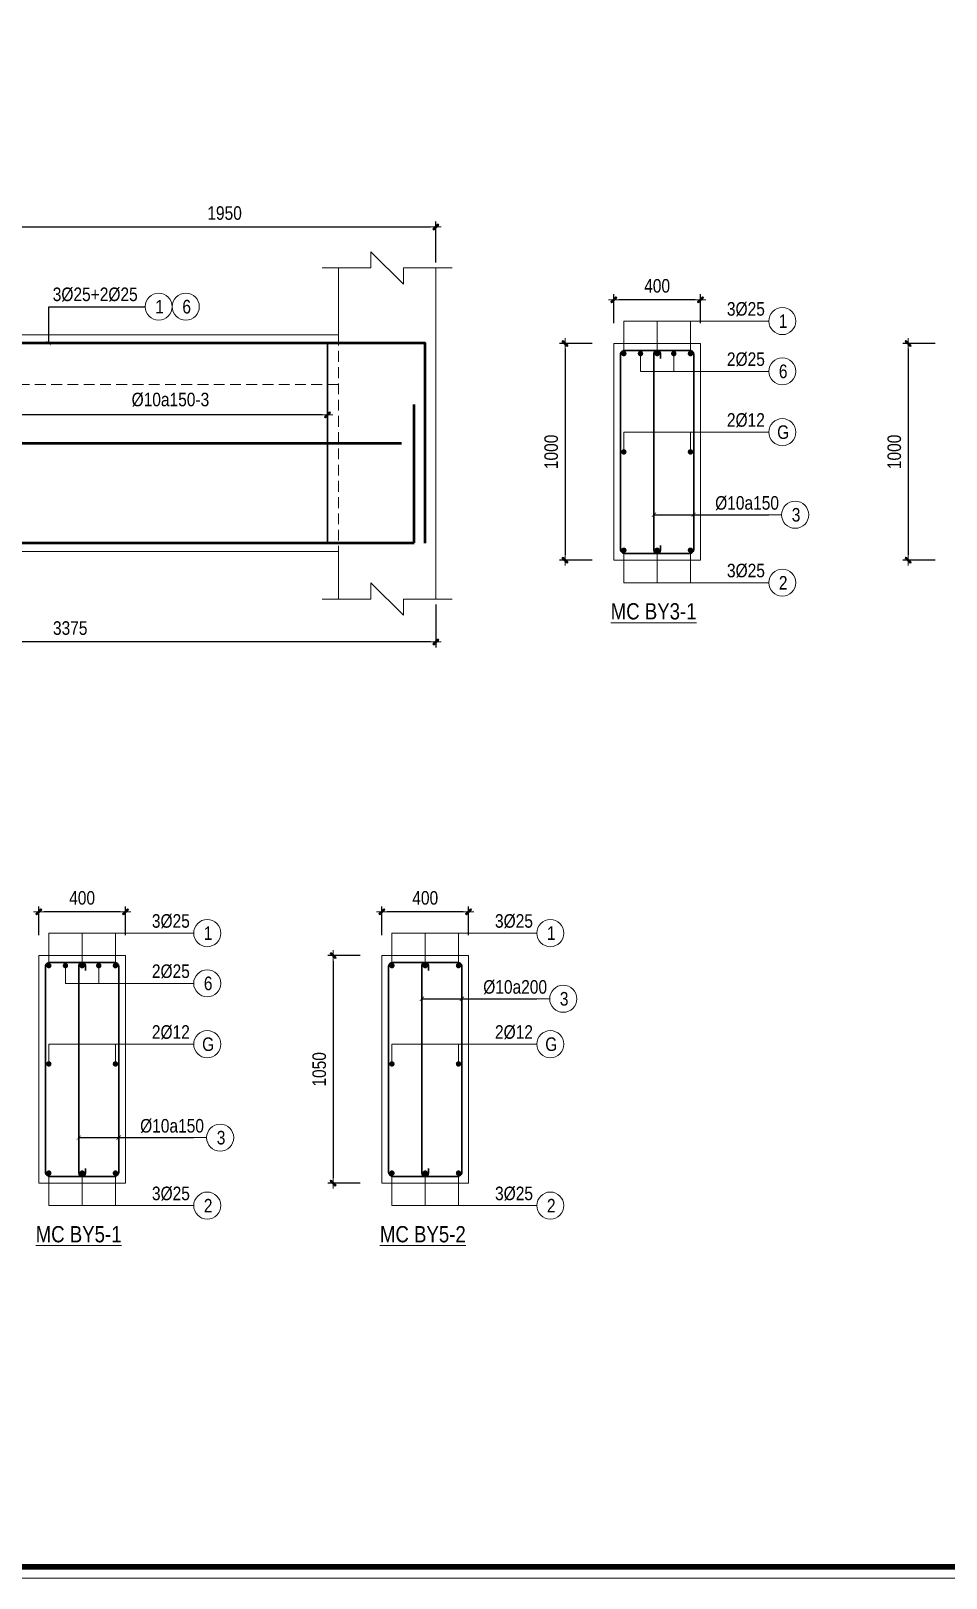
# Model space of a CAD drawing. Header units: millimetres. Extents: x 397144 to 8960116, y 345581 to 674207.
# Drawn here: x 4965793 to 4970016, y 625688 to 632828 of the extents above; entities that cross this region are included whole.
import ezdxf
from ezdxf.enums import TextEntityAlignment as Align
from ezdxf.xclip import XClip

# ---------------------------------------------------------------- set-up
doc = ezdxf.new("R2010")
doc.units = ezdxf.units.MM
doc.header["$XCLIPFRAME"] = 0
doc.header["$PDSIZE"] = -10
doc.linetypes.add('HIDDEN', pattern=[0.375, 0.25, -0.125])
doc.layers.get('0').update_dxf_attribs({"linetype": 'CONTINUOUS'})
doc.layers.get('Defpoints').update_dxf_attribs({"color": 12, "linetype": 'CONTINUOUS'})
for name, color, linetype, lineweight in [('CDAI', 8, 'CONTINUOUS', 30), ('CTHEP', 2, 'CONTINUOUS', 50), ('DBAO', 3, 'CONTINUOUS', 20), ('DGIONG', 4, 'CONTINUOUS', 13), ('KTH', 150, 'CONTINUOUS', 5), ('Net khuat', 8, 'HIDDEN', 13), ('STICK', 1, 'CONTINUOUS', 9), ('TEXT', 7, 'CONTINUOUS', 15)]:
    doc.layers.add(name, color=color, linetype=linetype, lineweight=lineweight)
doc.styles.add('Star-HelCon', font='VHELVCN_0.TTF')
doc.styles.add('TTP-HelCon', font='VHELVCN_0.TTF')
doc.styles.add('VNI-HELVE-CONDENSE', font='VHELVCN_0.TTF')
doc.dimstyles.new('kc-25', dxfattribs={"dimtxt": 62.5, "dimasz": 20, "dimexe": 20, "dimexo": 50, "dimgap": 25, "dimtad": 3, "dimdec": 0, "dimzin": 0, "dimdsep": 46, "dimtxsty": 'VNI-HELVE-CONDENSE', "dimblk": 'DIM', "dimcen": 2.5, "dimclrd": 256, "dimclre": 154, "dimclrt": 7, "dimaunit": 1, "dimadec": 0, "dimazin": 0, "dimtfac": 1, "dimtdec": 0, "dimtix": 1, "dimtmove": 0, "dimatfit": 3, "dimldrblk": 'DOT', "dimfxl": 1, "dimtolj": 1, "dimtzin": 0, "dimarcsym": 0})
doc.dimstyles.new('TTP-25', dxfattribs={"dimscale": 25, "dimtxt": 2.5, "dimasz": 1, "dimexe": 1, "dimexo": 1, "dimgap": 0.09, "dimtad": 0, "dimdec": 4, "dimrnd": 5, "dimzin": 9, "dimdsep": 46, "dimtxsty": 'TTP-HelCon', "dimblk": 'Stick1', "dimcen": 0.09, "dimdle": 1.5, "dimclrd": 256, "dimclre": 256, "dimclrt": 7, "dimadec": 0, "dimazin": 0, "dimtfac": 1, "dimtdec": 4, "dimtmove": 0, "dimatfit": 3, "dimldrblk": '_ArchTick1', "dimfxl": 1, "dimtvp": 1, "dimtolj": 1, "dimtzin": 0, "dimarcsym": 0})

# ---------------------------------------------------------------- blocks, each defined once
blk = doc.blocks.new('Stick1')
at = {"layer": 'STICK'}
h = blk.add_hatch(color=256, dxfattribs=at)
edge = h.paths.add_edge_path()
edge.add_line((0.3, 0.5), (-0.5, -0.3))
edge.add_arc((-0.4, -0.4), 0.141, 135, 315)
edge.add_line((-0.3, -0.5), (0.5, 0.3))
edge.add_arc((0.4, 0.4), 0.141, 315, 495)
blk.add_line((1, 0), (-1, 0), dxfattribs=at)
blk.add_lwpolyline([(0.3, 0.5), (-0.5, -0.3, 1), (-0.3, -0.5), (0.5, 0.3, 1), (0.3, 0.5, 1)], format="xyb", dxfattribs=at)
blk = doc.blocks.new('*D488')
at = {"layer": 'Defpoints', "color": 0, "transparency": 16777216}
for p in [(4967661.4, 631923.6), (4965711.4, 631734.6), (4967661.4, 631734.6)]:
    blk.add_point(p, dxfattribs=at)
at = {"layer": 'KTH', "lineweight": -2, "transparency": 16777216}
for p, q in [((4965711.4, 631759.6), (4965711.4, 631948.6)), ((4967661.4, 631759.6), (4967661.4, 631948.6)), ((4965736.4, 631923.6), (4967636.4, 631923.6))]:
    blk.add_line(p, q, dxfattribs=at)
at = {"layer": 'KTH', "lineweight": -2, "transparency": 16777216, "xscale": 25, "yscale": 25, "zscale": 25, "rotation": 180}
blk.add_blockref('Stick1', (4965711.4, 631923.6), dxfattribs=at)
at = {"layer": 'KTH', "lineweight": -2, "transparency": 16777216, "xscale": 25, "yscale": 25, "zscale": 25}
blk.add_blockref('Stick1', (4967661.4, 631923.6), dxfattribs=at)
at = {"layer": 'KTH', "color": 7, "transparency": 16777216, "insert": (4966686.4, 631987.5), "char_height": 62.5, "attachment_point": 5, "style": 'TTP-HelCon'}
blk.add_mtext('\\A1;1950', dxfattribs=at)
blk = doc.blocks.new('_ArchTick1')
at = {"color": 0, "const_width": 3.81}
blk.add_lwpolyline([(-12.7, -12.7), (12.7, 12.7)], dxfattribs=at)
blk = doc.blocks.new('*D490')
at = {"layer": 'Defpoints', "color": 0, "transparency": 16777216}
for p in [(4964286.4, 630206.3), (4967661.4, 630206.3), (4964286.4, 630008.3)]:
    blk.add_point(p, dxfattribs=at)
at = {"layer": 'KTH', "lineweight": -2, "transparency": 16777216}
for p, q in [((4964286.4, 630181.3), (4964286.4, 629983.3)), ((4967661.4, 630181.3), (4967661.4, 629983.3)), ((4967636.4, 630008.3), (4964311.4, 630008.3))]:
    blk.add_line(p, q, dxfattribs=at)
at = {"layer": 'KTH', "lineweight": -2, "transparency": 16777216, "xscale": 25, "yscale": 25, "zscale": 25, "rotation": 180}
blk.add_blockref('Stick1', (4964286.4, 630008.3), dxfattribs=at)
at = {"layer": 'KTH', "lineweight": -2, "transparency": 16777216, "xscale": 25, "yscale": 25, "zscale": 25}
blk.add_blockref('Stick1', (4967661.4, 630008.3), dxfattribs=at)
at = {"layer": 'KTH', "color": 7, "transparency": 16777216, "insert": (4965973.9, 630072.1), "char_height": 62.5, "attachment_point": 5, "style": 'TTP-HelCon'}
blk.add_mtext('\\A1;3375', dxfattribs=at)
blk = doc.blocks.new('*D492')
at = {"layer": 'Defpoints', "color": 0, "transparency": 16777216}
for p in [(4965711.4, 631130.2), (4967161.4, 631113.7), (4965711.4, 631056.2)]:
    blk.add_point(p, dxfattribs=at)
at = {"layer": 'KTH', "lineweight": -2, "transparency": 16777216}
for p, q in [((4965711.4, 631105.2), (4965711.4, 631031.2)), ((4967161.4, 631088.7), (4967161.4, 631031.2)), ((4967136.4, 631056.2), (4965736.4, 631056.2))]:
    blk.add_line(p, q, dxfattribs=at)
at = {"layer": 'KTH', "lineweight": -2, "transparency": 16777216, "xscale": 25, "yscale": 25, "zscale": 25, "rotation": 180}
blk.add_blockref('Stick1', (4965711.4, 631056.2), dxfattribs=at)
at = {"layer": 'KTH', "lineweight": -2, "transparency": 16777216, "xscale": 25, "yscale": 25, "zscale": 25}
blk.add_blockref('Stick1', (4967161.4, 631056.2), dxfattribs=at)
at = {"layer": 'KTH', "color": 7, "transparency": 16777216, "insert": (4966436.4, 631126.2), "char_height": 62.5, "attachment_point": 5, "style": 'TTP-HelCon'}
blk.add_mtext('\\A1;Þ10a150-3', dxfattribs=at)
blk = doc.blocks.new('CHG_XX_Khung ten')
blk.add_lwpolyline([(15, 579), (826, 579), (826, 15), (15, 15)], close=True)
at = {"color": 4, "linetype": 'Continuous', "const_width": 1}
blk.add_lwpolyline([(17, 577), (824, 577), (824, 17), (17, 17)], close=True, dxfattribs=at)
blk = doc.blocks.new('DIM')
h = blk.add_hatch(color=1)
h.paths.add_polyline_path([(0.49, 0.29, 1), (0.29, 0.49), (-0.19, 0), (0.19, 0)])
h.paths.add_polyline_path([(0.19, 0), (-0.19, 0), (-0.49, -0.29, 1), (-0.29, -0.49)])
at = {"color": 9}
for p, q in [((-0.19, 0), (-1.5, 0)), ((0.19, 0), (1.5, 0))]:
    blk.add_line(p, q, dxfattribs=at)
at = {"color": 1}
for p, q in [((-0.49, -0.29), (0.29, 0.49)), ((-0.29, -0.49), (0.49, 0.29)), ((-0.19, 0), (0.19, 0))]:
    blk.add_line(p, q, dxfattribs=at)
blk.add_arc((-0.39, -0.39), 0.138, 135, 315, dxfattribs=at)
blk = doc.blocks.new('*D998')
at = {"layer": 'Defpoints', "color": 0, "ltscale": 500, "transparency": 16777216}
for p in [(4968482.5, 631587.8), (4968482.5, 631454.6), (4968882.5, 631454.6)]:
    blk.add_point(p, dxfattribs=at)
at = {"layer": 'KTH', "lineweight": -2, "ltscale": 500, "transparency": 16777216}
for p, q in [((4968482.5, 631479.6), (4968482.5, 631612.8)), ((4968857.5, 631587.8), (4968507.5, 631587.8)), ((4968882.5, 631479.6), (4968882.5, 631612.8))]:
    blk.add_line(p, q, dxfattribs=at)
at = {"layer": 'KTH', "lineweight": -2, "ltscale": 500, "transparency": 16777216, "xscale": 25, "yscale": 25, "zscale": 25, "rotation": 180}
blk.add_blockref('Stick1', (4968482.5, 631587.8), dxfattribs=at)
at = {"layer": 'KTH', "lineweight": -2, "ltscale": 500, "transparency": 16777216, "xscale": 25, "yscale": 25, "zscale": 25}
blk.add_blockref('Stick1', (4968882.5, 631587.8), dxfattribs=at)
at = {"layer": 'KTH', "color": 7, "ltscale": 500, "transparency": 16777216, "insert": (4968682.5, 631651.6), "char_height": 62.5, "attachment_point": 5, "style": 'TTP-HelCon'}
blk.add_mtext('\\A1;400', dxfattribs=at)
blk = doc.blocks.new('*D999')
at = {"layer": 'Defpoints', "color": 0, "ltscale": 500, "transparency": 16777216}
for p in [(4968407.4, 631385.6), (4968257.5, 630385.6), (4968407.4, 630385.6)]:
    blk.add_point(p, dxfattribs=at)
at = {"layer": 'KTH', "lineweight": -2, "ltscale": 500, "transparency": 16777216}
for p, q in [((4968382.4, 631385.6), (4968232.5, 631385.6)), ((4968257.5, 631360.6), (4968257.5, 630410.6)), ((4968382.4, 630385.6), (4968232.5, 630385.6))]:
    blk.add_line(p, q, dxfattribs=at)
at = {"layer": 'KTH', "lineweight": -2, "ltscale": 500, "transparency": 16777216, "xscale": 25, "yscale": 25, "zscale": 25}
for p, rotation in [((4968257.5, 631385.6), 90), ((4968257.5, 630385.6), 270)]:
    blk.add_blockref('Stick1', p, dxfattribs=dict(at, rotation=rotation))
at = {"layer": 'KTH', "color": 7, "ltscale": 500, "transparency": 16777216, "insert": (4968193.7, 630885.6), "char_height": 62.5, "attachment_point": 5, "rotation": 90, "style": 'TTP-HelCon'}
blk.add_mtext('\\A1;1000', dxfattribs=at)
blk = doc.blocks.new('*D1001')
at = {"layer": 'Defpoints', "color": 0, "ltscale": 500, "transparency": 16777216}
for p in [(4969990.7, 631385.6), (4969840.9, 630385.6), (4969990.7, 630385.6)]:
    blk.add_point(p, dxfattribs=at)
at = {"layer": 'KTH', "lineweight": -2, "ltscale": 500, "transparency": 16777216}
for p, q in [((4969965.7, 631385.6), (4969815.9, 631385.6)), ((4969840.9, 631360.6), (4969840.9, 630410.6)), ((4969965.7, 630385.6), (4969815.9, 630385.6))]:
    blk.add_line(p, q, dxfattribs=at)
at = {"layer": 'KTH', "lineweight": -2, "ltscale": 500, "transparency": 16777216, "xscale": 25, "yscale": 25, "zscale": 25}
for p, rotation in [((4969840.9, 631385.6), 90), ((4969840.9, 630385.6), 270)]:
    blk.add_blockref('Stick1', p, dxfattribs=dict(at, rotation=rotation))
at = {"layer": 'KTH', "color": 7, "ltscale": 500, "transparency": 16777216, "insert": (4969777.1, 630885.6), "char_height": 62.5, "attachment_point": 5, "rotation": 90, "style": 'TTP-HelCon'}
blk.add_mtext('\\A1;1000', dxfattribs=at)
blk = doc.blocks.new('*D1002')
at = {"layer": 'Defpoints', "color": 0, "ltscale": 500, "transparency": 16777216}
for p in [(4965828.9, 628763), (4965828.9, 628629.7), (4966228.9, 628629.7)]:
    blk.add_point(p, dxfattribs=at)
at = {"layer": 'KTH', "lineweight": -2, "ltscale": 500, "transparency": 16777216}
for p, q in [((4965828.9, 628654.7), (4965828.9, 628788)), ((4966203.9, 628763), (4965853.9, 628763)), ((4966228.9, 628654.7), (4966228.9, 628788))]:
    blk.add_line(p, q, dxfattribs=at)
at = {"layer": 'KTH', "lineweight": -2, "ltscale": 500, "transparency": 16777216, "xscale": 25, "yscale": 25, "zscale": 25, "rotation": 180}
blk.add_blockref('Stick1', (4965828.9, 628763), dxfattribs=at)
at = {"layer": 'KTH', "lineweight": -2, "ltscale": 500, "transparency": 16777216, "xscale": 25, "yscale": 25, "zscale": 25}
blk.add_blockref('Stick1', (4966228.9, 628763), dxfattribs=at)
at = {"layer": 'KTH', "color": 7, "ltscale": 500, "transparency": 16777216, "insert": (4966028.9, 628826.8), "char_height": 62.5, "attachment_point": 5, "style": 'TTP-HelCon'}
blk.add_mtext('\\A1;400', dxfattribs=at)
blk = doc.blocks.new('*D1004')
at = {"layer": 'Defpoints', "color": 0, "ltscale": 500, "transparency": 16777216}
for p in [(4967412.3, 628763), (4967412.3, 628629.7), (4967812.3, 628629.7)]:
    blk.add_point(p, dxfattribs=at)
at = {"layer": 'KTH', "lineweight": -2, "ltscale": 500, "transparency": 16777216}
for p, q in [((4967412.3, 628654.7), (4967412.3, 628788)), ((4967787.3, 628763), (4967437.3, 628763)), ((4967812.3, 628654.7), (4967812.3, 628788))]:
    blk.add_line(p, q, dxfattribs=at)
at = {"layer": 'KTH', "lineweight": -2, "ltscale": 500, "transparency": 16777216, "xscale": 25, "yscale": 25, "zscale": 25, "rotation": 180}
blk.add_blockref('Stick1', (4967412.3, 628763), dxfattribs=at)
at = {"layer": 'KTH', "lineweight": -2, "ltscale": 500, "transparency": 16777216, "xscale": 25, "yscale": 25, "zscale": 25}
blk.add_blockref('Stick1', (4967812.3, 628763), dxfattribs=at)
at = {"layer": 'KTH', "color": 7, "ltscale": 500, "transparency": 16777216, "insert": (4967612.3, 628826.8), "char_height": 62.5, "attachment_point": 5, "style": 'TTP-HelCon'}
blk.add_mtext('\\A1;400', dxfattribs=at)
blk = doc.blocks.new('*D1005')
at = {"layer": 'Defpoints', "color": 0, "ltscale": 500, "transparency": 16777216}
for p in [(4967337.1, 628560.7), (4967187.3, 627510.7), (4967337.1, 627510.7)]:
    blk.add_point(p, dxfattribs=at)
at = {"layer": 'KTH', "lineweight": -2, "ltscale": 500, "transparency": 16777216}
for p, q in [((4967312.1, 628560.7), (4967162.3, 628560.7)), ((4967187.3, 628535.7), (4967187.3, 627535.7)), ((4967312.1, 627510.7), (4967162.3, 627510.7))]:
    blk.add_line(p, q, dxfattribs=at)
at = {"layer": 'KTH', "lineweight": -2, "ltscale": 500, "transparency": 16777216, "xscale": 25, "yscale": 25, "zscale": 25}
for p, rotation in [((4967187.3, 628560.7), 90), ((4967187.3, 627510.7), 270)]:
    blk.add_blockref('Stick1', p, dxfattribs=dict(at, rotation=rotation))
at = {"layer": 'KTH', "color": 7, "ltscale": 500, "transparency": 16777216, "insert": (4967123.4, 628035.7), "char_height": 62.5, "attachment_point": 5, "rotation": 90, "style": 'TTP-HelCon'}
blk.add_mtext('\\A1;1050', dxfattribs=at)
blk = doc.blocks.new('BY-18')
at = {"layer": 'CTHEP'}
blk.add_line((5138019.31863, 546695.82682), (5214372.22878, 546695.77869), dxfattribs=at)
for points in [[(5214555.59356, 546376.57918), (5214555.59356, 547004.7664), (5137865.59357, 547004.84194)], [(5153373.34267, 546382.82784), (5162804.59965, 546382.82083), (5163384.46139, 546382.81892), (5170035.59357, 546382.79064), (5170609.63908, 546382.78875), (5214493.76072, 546382.7666), (5214493.76072, 546905.64212)]]:
    blk.add_lwpolyline(points, dxfattribs=at)
at = {"layer": 'DBAO'}
blk.add_lwpolyline([(5214185.59439, 547367.8332), (5214185.594, 547043.7211), (5170183.49982, 547043.76555)], dxfattribs=at)
at = {"layer": 'Net khuat', "ltscale": 200}
blk.add_lwpolyline([(5137835.59357, 546343.84194), (5137835.59357, 546343.84194), (5138435.59357, 546343.84194), (5138435.59357, 546813.84194), (5214585.59357, 546813.84194)], dxfattribs=at)

msp = doc.modelspace()

# ---------------------------------------------------------------- linework, layer by layer
at = {"layer": 'CDAI', "ltscale": 52.5}
msp.add_line((4967161.44361, 631391.25174), (4967161.44361, 630461.25174), dxfattribs=at)
at = {"layer": 'CTHEP'}
for points in [[(4967611.44361, 630464.86403), (4967611.44361, 630464.86403), (4967611.44361, 631387.25174), (4954906.44325, 631387.25174), (4954906.44325, 630457.75077), (4954906.44325, 630457.75077)], [(4954961.44325, 631021.94673), (4954961.44325, 630465.25174), (4967561.44361, 630465.25174)]]:
    msp.add_lwpolyline(points, dxfattribs=at)
at = {"layer": 'DBAO'}
for points in [[(4961486.44361, 631426.25174), (4967211.44361, 631426.25174), (4967211.44361, 631734.64608)], [(4967661.44361, 631734.64608), (4967661.44361, 631426.25174), (4967661.44361, 631426.25174), (4967661.44361, 630426.25174), (4967661.44361, 630426.25174), (4967661.44361, 630206.25174)], [(4961486.44361, 630426.25174), (4967211.44361, 630426.25174), (4967211.44361, 630206.25174)]]:
    msp.add_lwpolyline(points, dxfattribs=at)
at = {"layer": 'DGIONG'}
for points in [[(4967136.44361, 631734.64608), (4967361.44361, 631734.64608), (4967361.44361, 631809.64608), (4967511.44361, 631659.64608), (4967511.44361, 631734.64608), (4967736.44361, 631734.64608)], [(4967136.44361, 630206.25174), (4967361.44361, 630206.25174), (4967361.44361, 630281.25174), (4967511.44361, 630131.25174), (4967511.44361, 630206.25174), (4967736.44361, 630206.25174)]]:
    msp.add_lwpolyline(points, dxfattribs=at)
at = {"layer": 'Net khuat', "ltscale": 200}
for p, q in [((4967211.44361, 631426.25174), (4967211.44361, 630426.25174)), ((4955311.44325, 631196.25174), (4967211.44361, 631196.25174))]:
    msp.add_line(p, q, dxfattribs=at)

# ---------------------------------------------------------------- block references
at = {"layer": 'CDAI'}
ref = msp.add_blockref('BY-18', (-188172.64387, 85287.44136), dxfattribs=at)
XClip(ref).set_block_clipping_path([(5185943.9258872429, 545393.73162399), (5203146.4169944702, 547704.4349580166)])
ref = msp.add_blockref('BY-18', (-202263.751, 82747.25908), dxfattribs=at)
XClip(ref).set_block_clipping_path([(5200199.5271096909, 545344.4644517149), (5214738.8086302299, 547704.4349580166)])

# ---------------------------------------------------------------- dimensions: what is measured, and where the dimension line sits
at = {"layer": 'KTH'}
dim = msp.add_linear_dim(base=(4967661.44361, 631923.64608), p1=(4965711.44361, 631734.64608), p2=(4967661.44361, 631734.64608), angle=180, dimstyle='TTP-25', override={"dimtmove": 1}, dxfattribs=at)
dim.commit()
dim.dimension.update_dxf_attribs({"geometry": '*D488', "text_midpoint": (4966686.44361, 631987.47942)})
dim = msp.add_linear_dim(base=(4965711.44398, 631056.23856), p1=(4967161.44398, 631113.71191), p2=(4965711.44398, 631130.23857), angle=180, text='Þ10a150-3', dimstyle='TTP-25', override={"dimtmove": 1}, dxfattribs=at)
dim.commit()
dim.dimension.update_dxf_attribs({"geometry": '*D492', "text_midpoint": (4966436.44398, 631126.15523)})
dim = msp.add_linear_dim(base=(4964286.44325, 630008.27387), p1=(4967661.44325, 630206.25174), p2=(4964286.44325, 630206.25174), dimstyle='TTP-25', override={"dimtmove": 1}, dxfattribs=at)
dim.commit()
dim.dimension.update_dxf_attribs({"geometry": '*D490', "text_midpoint": (4965973.94325, 630072.10721)})

# ---------------------------------------------------------------- next in the draw order: block references
at = {"layer": 'KTH', "ltscale": 0.8, "xscale": 25.92478421702978, "yscale": 25.92478421702978, "zscale": 25.92478421702978}
msp.add_blockref('CHG_XX_Khung ten', (4953653.34321, 625299.06132), dxfattribs=at)

# ---------------------------------------------------------------- next in the draw order: linework, layer by layer
at = {"layer": 'CDAI'}
for points in [[(4968532.52385, 631354.30311), (4968832.52385, 631354.30311, -0.4142135624), (4968851.27385, 631335.55311), (4968851.27385, 630435.55311, -0.4142135624), (4968832.52385, 630416.80311), (4968532.52385, 630416.80311, -0.4142135624), (4968513.77385, 630435.55311), (4968513.77385, 631335.55311, -0.4142135624)], [(4965878.90288, 628529.4853), (4966178.90288, 628529.4853, -0.4142135624), (4966197.65288, 628510.7353), (4966197.65288, 627560.7353, -0.4142135624), (4966178.90288, 627541.9853), (4965878.90288, 627541.9853, -0.4142135624), (4965860.15288, 627560.7353), (4965860.15288, 628510.7353, -0.4142135624)], [(4967462.25229, 628529.4853), (4967762.25229, 628529.4853, -0.4142135624), (4967781.00229, 628510.7353), (4967781.00229, 627560.7353, -0.4142135624), (4967762.25229, 627541.9853), (4967462.25229, 627541.9853, -0.4142135624), (4967443.50229, 627560.7353), (4967443.50229, 628510.7353, -0.4142135624)]]:
    msp.add_lwpolyline(points, format="xyb", close=True, dxfattribs=at)
for points in [[(4968697.52385, 631317.38312), (4968697.52385, 631339.30311, 0.4142135624), (4968682.52385, 631354.30311), (4968682.52385, 631354.30311, 0.4142135624), (4968667.52385, 631339.30311), (4968667.52385, 630431.80311, 0.4142135624), (4968682.52385, 630416.80311), (4968682.52385, 630416.80311, 0.4142135624), (4968697.52385, 630431.80311), (4968697.52385, 630453.7231)], [(4966043.90288, 628492.56531), (4966043.90288, 628514.4853, 0.4142135624), (4966028.90288, 628529.4853), (4966028.90288, 628529.4853, 0.4142135624), (4966013.90288, 628514.4853), (4966013.90288, 627556.9853, 0.4142135624), (4966028.90288, 627541.9853), (4966028.90288, 627541.9853, 0.4142135624), (4966043.90288, 627556.9853), (4966043.90288, 627578.90529)], [(4967627.25229, 628492.56531), (4967627.25229, 628514.4853, 0.4142135624), (4967612.25229, 628529.4853), (4967612.25229, 628529.4853, 0.4142135624), (4967597.25229, 628514.4853), (4967597.25229, 627556.9853, 0.4142135624), (4967612.25229, 627541.9853), (4967612.25229, 627541.9853, 0.4142135624), (4967627.25229, 627556.9853), (4967627.25229, 627578.90529)]]:
    msp.add_lwpolyline(points, format="xyb", dxfattribs=at)
at = {"layer": 'CTHEP'}
for p, q in [((4967561.44361, 630465.25174), (4967561.44361, 631103.61579)), ((4955009.27163, 630926.25174), (4967502.15725, 630926.25174))]:
    msp.add_line(p, q, dxfattribs=at)
at = {"layer": 'CTHEP', "const_width": 12.5}
for points in [[(4968522.52385, 631339.30311, 1), (4968535.02385, 631339.30311, 1)], [(4968599.39885, 631339.30311, 1), (4968611.89885, 631339.30311, 1)], [(4968676.27385, 631339.30311, 1), (4968688.77385, 631339.30311, 1)], [(4968765.64885, 631339.30311, -1), (4968753.14885, 631339.30311, -1)], [(4968830.02385, 631339.30311, 1), (4968842.52385, 631339.30311, 1)], [(4968522.52385, 630885.55311, 1), (4968535.02385, 630885.55311, 1)], [(4968830.02385, 630885.55311, 1), (4968842.52385, 630885.55311, 1)], [(4968522.52385, 630431.80311, 1), (4968535.02385, 630431.80311, 1)], [(4968676.27385, 630431.80311, 1), (4968688.77385, 630431.80311, 1)], [(4968830.02385, 630431.80311, 1), (4968842.52385, 630431.80311, 1)], [(4965868.90288, 628514.4853, 1), (4965881.40288, 628514.4853, 1)], [(4965945.77788, 628514.4853, 1), (4965958.27788, 628514.4853, 1)], [(4966022.65288, 628514.4853, 1), (4966035.15288, 628514.4853, 1)], [(4966112.02788, 628514.4853, -1), (4966099.52788, 628514.4853, -1)], [(4966176.40288, 628514.4853, 1), (4966188.90288, 628514.4853, 1)], [(4967452.25229, 628514.4853, 1), (4967464.75229, 628514.4853, 1)], [(4967606.00229, 628514.4853, 1), (4967618.50229, 628514.4853, 1)], [(4967759.75229, 628514.4853, 1), (4967772.25229, 628514.4853, 1)], [(4965868.90288, 628060.7353, 1), (4965881.40288, 628060.7353, 1)], [(4966176.40288, 628060.7353, 1), (4966188.90288, 628060.7353, 1)], [(4967452.25229, 628060.7353, 1), (4967464.75229, 628060.7353, 1)], [(4967759.75229, 628060.7353, 1), (4967772.25229, 628060.7353, 1)], [(4965868.90288, 627556.9853, 1), (4965881.40288, 627556.9853, 1)], [(4966022.65288, 627556.9853, 1), (4966035.15288, 627556.9853, 1)], [(4966176.40288, 627556.9853, 1), (4966188.90288, 627556.9853, 1)], [(4967452.25229, 627556.9853, 1), (4967464.75229, 627556.9853, 1)], [(4967606.00229, 627556.9853, 1), (4967618.50229, 627556.9853, 1)], [(4967759.75229, 627556.9853, 1), (4967772.25229, 627556.9853, 1)]]:
    msp.add_lwpolyline(points, format="xyb", close=True, dxfattribs=at)
at = {"layer": 'DBAO', "flags": 128}
for points in [[(4968882.52385, 631385.55311), (4968882.52385, 630385.55311), (4968482.52385, 630385.55311), (4968482.52385, 631385.55311)], [(4968482.52385, 631385.55311), (4968882.52385, 631385.55311)], [(4966228.90288, 628560.7353), (4966228.90288, 627510.7353), (4965828.90288, 627510.7353), (4965828.90288, 628560.7353)], [(4965828.90288, 628560.7353), (4966228.90288, 628560.7353)], [(4967812.25229, 628560.7353), (4967812.25229, 627510.7353), (4967412.25229, 627510.7353), (4967412.25229, 628560.7353)], [(4967412.25229, 628560.7353), (4967812.25229, 628560.7353)]]:
    msp.add_lwpolyline(points, dxfattribs=at)
at = {"layer": 'DGIONG'}
for p, q in [((4968528.77385, 631339.30311), (4968528.77385, 631489.30311)), ((4968528.77385, 631489.30311), (4969197.52385, 631489.30311)), ((4968682.52385, 631339.30311), (4968682.52385, 631489.30311)), ((4968836.27385, 631339.30311), (4968836.27385, 631489.30311)), ((4968605.64885, 631339.30311), (4968605.64885, 631257.38007)), ((4968759.39885, 631339.30311), (4968759.39885, 631257.38007)), ((4968605.64885, 631257.38007), (4969197.52385, 631257.38007)), ((4968528.77385, 630885.55311), (4968528.77385, 630976.71075)), ((4968528.77385, 630976.71075), (4969197.52385, 630976.71075)), ((4968836.10719, 630885.55533), (4968836.10719, 630976.71298)), ((4968851.27385, 630595.41139), (4969257.02385, 630595.41139)), ((4968528.77385, 630281.80311), (4968528.77385, 630431.80311)), ((4968682.52385, 630281.80311), (4968682.52385, 630431.80311)), ((4968836.27385, 630281.80311), (4968836.27385, 630431.80311)), ((4968528.77385, 630281.80311), (4969197.52385, 630281.80311)), ((4965875.15288, 628514.4853), (4965875.15288, 628664.4853)), ((4965875.15288, 628664.4853), (4966543.90288, 628664.4853)), ((4966028.90288, 628514.4853), (4966028.90288, 628664.4853)), ((4966182.65288, 628514.4853), (4966182.65288, 628664.4853)), ((4967458.50229, 628514.4853), (4967458.50229, 628664.4853)), ((4967458.50229, 628664.4853), (4968127.25229, 628664.4853)), ((4967612.25229, 628514.4853), (4967612.25229, 628664.4853)), ((4967766.00229, 628514.4853), (4967766.00229, 628664.4853)), ((4965952.02788, 628514.4853), (4965952.02788, 628432.56227)), ((4966105.77788, 628514.4853), (4966105.77788, 628432.56227)), ((4965952.02788, 628432.56227), (4966543.90288, 628432.56227)), ((4967781.00229, 628361.54131), (4968186.75229, 628361.54131)), ((4965875.15288, 628060.7353), (4965875.15288, 628151.89295)), ((4965875.15288, 628151.89295), (4966543.90288, 628151.89295)), ((4966182.48623, 628060.73752), (4966182.48623, 628151.89517)), ((4967458.50229, 628060.7353), (4967458.50229, 628151.89295)), ((4967458.50229, 628151.89295), (4968127.25229, 628151.89295)), ((4967766.00229, 628060.7353), (4967766.00229, 628151.89295)), ((4966197.65288, 627720.59358), (4966603.40288, 627720.59358)), ((4965875.15288, 627406.9853), (4965875.15288, 627556.9853)), ((4966028.90288, 627406.9853), (4966028.90288, 627556.9853)), ((4966182.65288, 627406.9853), (4966182.65288, 627556.9853)), ((4967458.50229, 627406.9853), (4967458.50229, 627556.9853)), ((4967612.25229, 627406.9853), (4967612.25229, 627556.9853)), ((4967766.00229, 627406.9853), (4967766.00229, 627556.9853)), ((4965875.15288, 627406.9853), (4966543.90288, 627406.9853)), ((4967458.50229, 627406.9853), (4968127.25229, 627406.9853))]:
    msp.add_line(p, q, dxfattribs=at)
for centre in [(4966382.25911, 631555.76085), (4966507.25911, 631555.76085), (4969260.02385, 631489.30311), (4969260.02385, 631257.38007), (4969260.02385, 630976.71075), (4969319.52385, 630595.41139), (4969260.02385, 630281.80311), (4966606.40288, 628664.4853), (4968189.75229, 628664.4853), (4966606.40288, 628432.56227), (4968249.25229, 628361.54131), (4966606.40288, 628151.89295), (4968189.75229, 628151.89295), (4966665.90288, 627720.59358), (4966606.40288, 627406.9853), (4968189.75229, 627406.9853)]:
    msp.add_circle(centre, 62.5, dxfattribs=at)

# ---------------------------------------------------------------- next in the draw order: texts
at = {"layer": 'TEXT', "style": 'TTP-HelCon'}
msp.add_text('3Þ25+2Þ25', height=62.5, dxfattribs=at).set_placement((4965893.25709, 631581.6138))
at = {"layer": 'TEXT', "style": 'Star-HelCon'}
for s, p in [('1', (4966386.42578, 631555.76085)), ('6', (4966511.42578, 631555.76085)), ('1', (4969264.19051, 631489.30311)), ('6', (4969264.19051, 631257.38007)), ('G', (4969264.19051, 630976.71075)), ('3', (4969323.69051, 630595.41139)), ('2', (4969264.19051, 630281.80311)), ('1', (4966610.56955, 628664.4853)), ('1', (4968193.91895, 628664.4853)), ('6', (4966610.56955, 628432.56227)), ('3', (4968253.41895, 628361.54131)), ('G', (4966610.56955, 628151.89295)), ('G', (4968193.91895, 628151.89295)), ('3', (4966670.06955, 627720.59358)), ('2', (4966610.56955, 627406.9853)), ('2', (4968193.91895, 627406.9853))]:
    msp.add_text(s, height=62.5, dxfattribs=at).set_placement(p, align=Align.MIDDLE)
at = {"layer": 'TEXT', "style": 'TTP-HelCon'}
for s, height, p in [('3Þ25', 62.5, (4969092.02385, 631514.30311)), ('2Þ25', 62.5, (4969092.02385, 631282.38007)), ('2Þ12', 62.5, (4969092.02385, 631001.71075)), ('Þ10a150', 62.5, (4969097.52385, 630618.91139)), ('3Þ25', 62.5, (4969092.28919, 630306.80311)), ('%%UMC BY3-1', 75, (4968666.30367, 630112.25957)), ('3Þ25', 62.5, (4966438.40288, 628689.4853)), ('3Þ25', 62.5, (4968021.75229, 628689.4853)), ('2Þ25', 62.5, (4966438.40288, 628457.56227)), ('Þ10a200', 62.5, (4968027.25229, 628385.04131)), ('2Þ12', 62.5, (4966438.40288, 628176.89295)), ('2Þ12', 62.5, (4968021.75229, 628176.89295)), ('Þ10a150', 62.5, (4966443.90288, 627744.09358)), ('3Þ25', 62.5, (4966438.66822, 627431.9853)), ('3Þ25', 62.5, (4968022.01763, 627431.9853)), ('%%UMC BY5-1', 75, (4966012.6827, 627237.44177)), ('%%UMC BY5-2', 75, (4967601.31575, 627237.44177))]:
    msp.add_text(s, height=height, dxfattribs=at).set_placement(p, align=Align.CENTER)

# ---------------------------------------------------------------- next in the draw order: dimensions: what is measured, and where the dimension line sits
at = {"layer": 'KTH', "ltscale": 500}
for base, p1, p2, picture, middle in [((4968482.52385, 631587.80311), (4968882.52385, 631454.56506), (4968482.52385, 631454.56506), '*D998', (4968682.52385, 631651.63644)), ((4965828.90288, 628762.9853), (4966228.90288, 628629.74725), (4965828.90288, 628629.74725), '*D1002', (4966028.90288, 628826.81863)), ((4967412.25229, 628762.9853), (4967812.25229, 628629.74725), (4967412.25229, 628629.74725), '*D1004', (4967612.25229, 628826.81863))]:
    dim = msp.add_linear_dim(base=base, p1=p1, p2=p2, dimstyle='TTP-25', override={"dimtxsty": 'TTP-HelCon'}, dxfattribs=at)
    dim.commit()
    dim.dimension.update_dxf_attribs({"geometry": picture, "text_midpoint": middle})
for base, p1, p2, picture, middle in [((4968257.53729, 630385.55311), (4968407.3701, 631385.55311), (4968407.3701, 630385.55311), '*D999', (4968193.70396, 630885.55311)), ((4969840.8867, 630385.55311), (4969990.71951, 631385.55311), (4969990.71951, 630385.55311), '*D1001', (4969777.05336, 630885.55311)), ((4967187.26573, 627510.7353), (4967337.09855, 628560.7353), (4967337.09855, 627510.7353), '*D1005', (4967123.4324, 628035.7353))]:
    dim = msp.add_linear_dim(base=base, p1=p1, p2=p2, angle=90, dimstyle='TTP-25', override={"dimtxsty": 'TTP-HelCon'}, dxfattribs=at)
    dim.commit()
    dim.dimension.update_dxf_attribs({"geometry": picture, "text_midpoint": middle})

# ---------------------------------------------------------------- next in the draw order: leaders
at = {"layer": 'DGIONG'}
for points in [[(4965874.74532, 631387.25174), (4965874.74506, 631555.76085), (4966319.75911, 631555.76085)], [(4968667.52385, 630595.41139), (4969013.4543, 630595.41139)], [(4968851.27385, 630595.41139), (4969197.2043, 630595.41139)], [(4967597.25229, 628361.54131), (4967943.18274, 628361.54131)], [(4967781.00229, 628361.54131), (4968126.93274, 628361.54131)], [(4966013.90288, 627720.59358), (4966359.83333, 627720.59358)], [(4966197.65288, 627720.59358), (4966543.58333, 627720.59358)]]:
    msp.add_leader(points, dimstyle='kc-25', override={"dimtad": 0, "dimldrblk": 'ArchTick', "dimfxl": 100, "dimarcsym": 1}, dxfattribs=at)

doc.saveas('drawing.dxf')
